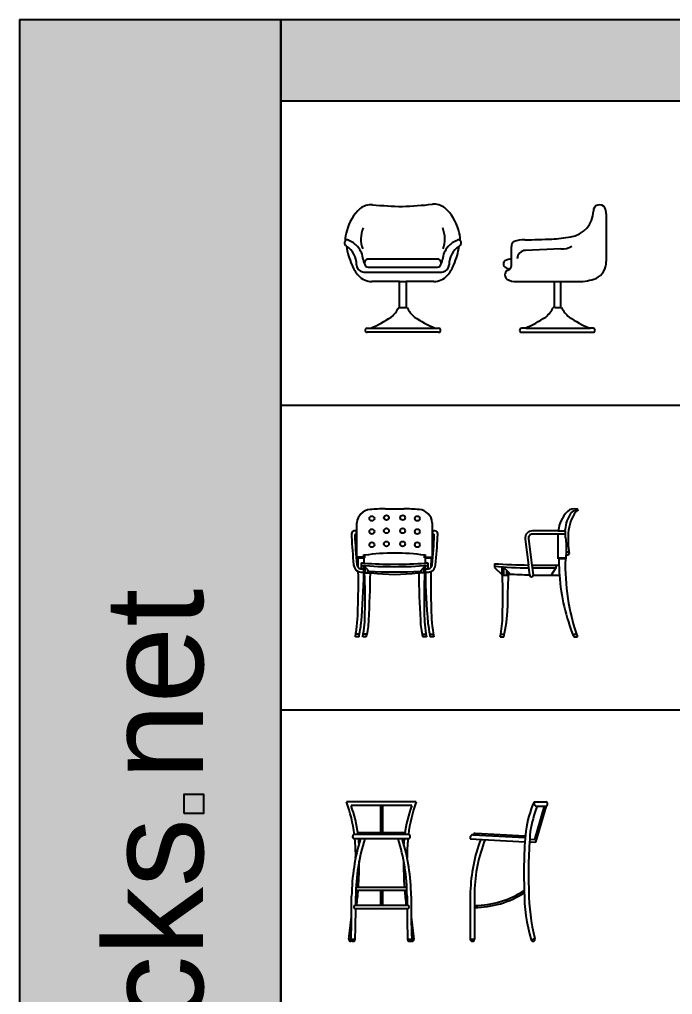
# Model space of a CAD drawing. Header units: millimetres. Extents: x -5421 to 13641, y 22290 to 34305.
# Drawn here: x -5421 to -1442, y 28367 to 34305 of the extents above; entities that cross this region are included whole.
import ezdxf

# ---------------------------------------------------------------- set-up
doc = ezdxf.new("R2010")
doc.units = ezdxf.units.MM
doc.layers.add('www.cad-blocks.net', color=7, linetype='Continuous')
doc.styles.get("Standard").update_dxf_attribs({"font": 'arial.ttf'})

# ---------------------------------------------------------------- blocks, each defined once
blk = doc.blocks.new('A$C1A306E7E')
for p, q in [((0, 446.1), (-212.3, 446.1)), ((212, 446.1), (0, 446.1)), ((-230.6, 366.4), (-0.4, 366.4)), ((-212.3, 396.8), (0, 396.8)), ((-0.4, 366.4), (230.2, 366.4)), ((0, 396.8), (212, 396.8)), ((-20.4, 309), (-189, 309)), ((-20.4, 150.3), (-20.4, 309)), ((-20.4, 309), (20, 309)), ((188.7, 309), (20, 309)), ((20, 309), (20, 150.3)), ((-25.4, 150.3), (-20.4, 150.3)), ((-20.4, 150.3), (20, 150.3)), ((20, 150.3), (25.4, 150.3)), ((-217.5, 25), (-196, 25)), ((217.5, 0), (-217.5, 0)), ((-196, 25), (196, 25)), ((196, 25), (217.5, 25))]:
    blk.add_line(p, q)
for centre, radius, start, end in [((-192.2, 666.4), 110.4, 86.47703, 128.10583), ((65.9, 3663.8), 2898.2, 265.02478, 268.64515), ((-120.9, 3662.2), 2898.2, 272.33886, 275.95922), ((188.7, 669.6), 110.4, 52.87818, 94.50697), ((-78.4, 551.9), 271.4, 132.10557, 165.8543), ((76.8, 553.2), 271.4, 15.12971, 48.87844), ((-151.9, 552.4), 200.7, 160.87607, 178.7861), ((-79.1, 568.9), 176.7, 157.92288, 200.20672), ((79.1, 568.9), 176.7, 339.79328, 22.07712), ((204.1, 570.1), 145.1, 356.00237, 21.82852), ((-332.6, 544.5), 23.3, 165.15457, 226.51404), ((-339.2, 547.5), 16.2, 145.58951, 169.66314), ((-340.3, 547.8), 15, 57.58196, 144.06973), ((-377.1, 436.3), 132.1, 40.28281, 70.17714), ((376.7, 436.3), 132.1, 109.82286, 139.71719), ((340, 547.8), 15, 53.77362, 122.41804), ((332.2, 544.5), 23.3, 313.48596, 14.84543), ((340, 547.8), 15, 10.03721, 53.77362), ((-415.9, 412.1), 133.6, 57.09985, 59.75878), ((30.7, 573.5), 377.3, 187.4964, 205.43476), ((-415.9, 412.1), 133.6, 359.55267, 57.09985), ((-378.4, 429.5), 137.6, 5.48716, 42.07595), ((378.1, 429.5), 137.6, 137.92405, 174.51284), ((415.6, 412.1), 133.6, 122.90015, 180.44733), ((-31.1, 573.5), 377.3, 334.56524, 352.5036), ((415.6, 412.1), 133.6, 120.24122, 122.90015), ((-158, 451), 83.9, 185.74445, 215.00341), ((-207.3, 421.5), 26.9, 136.32623, 223.67377), ((-212.3, 426.1), 20, 90, 136.01015), ((212, 426.1), 20, 43.98985, 90), ((157.6, 451), 83.9, 324.99659, 354.25555), ((206.9, 421.5), 26.9, 316.32623, 43.67377), ((-114.4, 483.2), 208.3, 200.13754, 221.52736), ((-238.6, 411.5), 43.7, 180.60236, 259.9021), ((-230.6, 426.4), 60, 254.84886, 270), ((-212.3, 416.8), 20, 223.98985, 270), ((212, 416.8), 20, 270, 316.01015), ((230.2, 426.4), 60, 270, 285.15114), ((238.2, 411.5), 43.7, 280.0979, 359.39764), ((114.1, 483.2), 208.3, 318.47264, 339.86246), ((-187, 423.5), 114.5, 223.23476, 268.95795), ((186.6, 423.5), 114.5, 271.04205, 316.76524), ((-179.5, 225.7), 171.6, 309.28594, 333.91999), ((179.5, 225.7), 171.6, 206.08001, 230.71406), ((-529.4, 788.4), 833, 293.59693, 303.39767), ((529.4, 788.4), 833, 236.60233, 246.40307), ((-217.5, 12.5), 12.5, 90, 180), ((-217.5, 12.5), 12.5, 180, 270), ((217.5, 12.5), 12.5, 0, 90), ((217.5, 12.5), 12.5, 270, 0)]:
    blk.add_arc(centre, radius, start, end)
blk = doc.blocks.new('A$C38BB6426')
for p, q in [((22, 508.2), (-193.5, 499)), ((-250.6, 309), (-20.4, 309)), ((-20.4, 309), (-20.4, 150.3)), ((-20.4, 309), (20, 309)), ((20, 150.3), (20, 309)), ((20, 309), (25.4, 309)), ((25.4, 309), (127.6, 309)), ((-20.4, 150.3), (-25.4, 150.3)), ((-15, 150.3), (25.4, 150.3)), ((25.4, 150.3), (20, 150.3)), ((-196, 25), (-217.5, 25)), ((-217.5, 0), (217.5, 0)), ((-190.5, 25), (201.4, 25)), ((217.5, 25), (196, 25))]:
    blk.add_line(p, q)
for centre, radius, start, end in [((257.2, 738.5), 37.9, 32.02498, 181.39063), ((58.6, 741.1), 160.8, 278.00861, 358.73344), ((208.3, 723), 88.5, 358.66639, 23.66741), ((18571, 648.1), 18274.4, 179.77161, 180.68306), ((-249.1, 525.7), 31.3, 122.56575, 185.90945), ((-204.1, 392.6), 171, 88.00342, 111.20163), ((-281.3, 6900), 6337.1, 270.752, 272.2336), ((-63.5, 1283.5), 716.3, 272.33245, 281.64031), ((-1595.9, 465.3), 1316.9, 359.12613, 2.48586), ((-191, 445.2), 53.9, 92.59982, 177.33971), ((32.2, 608), 100.3, 264.14208, 303.20996), ((-304.3, 416.6), 24.9, 131.42847, 199.24234), ((-285.2, 378.6), 66.9, 84.81167, 122.11976), ((-1595.9, 465.3), 1316.9, 357.28436, 359.12613), ((181.9, 431), 116.1, 297.89412, 359.6434), ((-301.7, 420.1), 28.6, 204.18973, 246.77239), ((-282.1, 349.4), 37.4, 133.81962, 224.95269), ((-253.9, 515.9), 135.6, 244.16383, 254.60867), ((-312.3, 408.5), 32.3, 277.77027, 313.95398), ((-312.3, 408.5), 32.3, 313.95398, 350.13769), ((-252.7, 427.1), 118.1, 241.8177, 271.04325), ((127.6, 622.2), 313.1, 270, 290.28334), ((-179.5, 225.7), 171.6, 309.28594, 333.91999), ((179.5, 225.7), 171.6, 206.08001, 230.71406), ((-529.4, 788.4), 833, 293.59693, 303.39767), ((529.4, 788.4), 833, 236.60233, 246.40307), ((-217.5, 12.5), 12.5, 90, 180), ((-217.5, 12.5), 12.5, 180, 270), ((217.5, 12.5), 12.5, 0, 90), ((217.5, 12.5), 12.5, 270, 0)]:
    blk.add_arc(centre, radius, start, end)
blk = doc.blocks.new('A$C62644760')
for p, q in [((206.6, 780), (263.6, 780)), ((263.6, 780), (320.6, 780)), ((34.1, 480), (34.1, 693.4)), ((493.1, 693.4), (493.1, 480)), ((81.1, 485), (34.1, 485)), ((41.1, 480), (34.1, 480)), ((42.1, 421.7), (41.1, 480)), ((41.1, 480), (76.1, 480)), ((81.1, 480), (76.1, 480)), ((76.1, 480), (76.1, 448.9)), ((81.1, 496.5), (81.1, 480)), ((446.1, 480), (446.1, 496.5)), ((446.1, 485), (493.1, 485)), ((451.1, 480), (446.1, 480)), ((451.1, 448.9), (451.1, 480)), ((451.1, 480), (486.1, 480)), ((486.1, 480), (485, 421.7)), ((493.1, 480), (486.1, 480)), ((61.1, 414), (61.1, 450)), ((76.1, 390), (76.1, 433.9)), ((76.1, 433.9), (106.1, 400)), ((78.1, 390), (78.1, 431.6)), ((81.1, 390), (81.1, 428.2)), ((85.1, 390), (85.1, 423.7)), ((421.1, 400), (451.1, 433.9)), ((442.1, 390), (442.1, 423.7)), ((446.1, 390), (446.1, 428.2)), ((449.1, 390), (449.1, 431.6)), ((451.1, 390), (451.1, 433.9)), ((451.1, 390), (451.1, 433.9)), ((466.1, 450), (466.1, 414)), ((81.1, 390), (76.1, 390)), ((81.1, 390), (116.1, 390)), ((101.1, 390), (101.1, 405.6)), ((107.1, 390), (107.1, 399.9)), ((112.1, 390), (112.1, 399.6)), ((116.1, 390), (116.1, 399.4)), ((121, 390), (116.1, 390)), ((119.1, 390), (119.1, 399.2)), ((121.1, 390), (121.1, 399.1)), ((406.1, 390), (406.1, 399.1)), ((411.1, 390), (406.1, 390)), ((408.1, 390), (408.1, 399.2)), ((411.1, 390), (411.1, 399.4)), ((446.1, 390), (411.1, 390)), ((415.1, 390), (415.1, 399.6)), ((420.1, 390), (420.1, 399.9)), ((426.1, 390), (426.1, 405.6)), ((451.1, 390), (446.1, 390)), ((49.6, 15), (27.7, 15)), ((95.3, 15), (72.4, 15)), ((431.8, 15), (454.7, 15)), ((477.5, 15), (499.5, 15)), ((46.8, 0), (24.8, 0)), ((91.1, 0), (69.1, 0)), ((458, 0), (436, 0)), ((502.3, 0), (480.3, 0))]:
    blk.add_line(p, q)
for centre in [(125.3, 720.6), (214, 725.6), (313.1, 725.6), (401.9, 720.6), (125.3, 640.6), (214, 645.6), (313.1, 645.6), (401.9, 640.6), (125.3, 560.6), (214, 565.6), (313.1, 565.6), (401.9, 560.6)]:
    blk.add_circle(centre, 15)
for centre, radius, start, end in [((120.2, 688.7), 86.3, 94.07001, 176.8536), ((289.9, -1490.9), 2272.4, 92.10248, 94.43857), ((237.2, -1490.9), 2272.4, 85.56143, 87.89752), ((406.9, 688.7), 86.3, 3.1464, 85.92999), ((35.4, 619.2), 35.4, 158.10749, 195.38245), ((3475.7, 783.5), 3478.9, 182.86111, 185.69159), ((21.4, 624.8), 20.4, 82.62805, 157.86254), ((26.2, 619.4), 4.96, 90.07953, 188.22656), ((2849.5, 728.9), 2830.3, 182.23322, 185.85965), ((23.5, 634.5), 10.5, 284.92462, 87.4013), ((503.6, 634.5), 10.5, 92.5987, 255.07538), ((-2322.4, 728.9), 2830.3, 354.14035, 357.76678), ((500.9, 619.4), 4.96, 351.77344, 89.92047), ((505.7, 624.8), 20.4, 22.13746, 97.37195), ((-2948.6, 783.5), 3478.9, 354.30841, 357.13889), ((491.7, 619.2), 35.4, 344.61755, 21.89251), ((269.8, -812.7), 1322.7, 98.20332, 98.64121), ((269.8, -812.7), 1322.7, 90.27, 98.20332), ((257.3, -812.7), 1322.7, 81.79668, 89.73), ((257.3, -812.7), 1322.7, 81.35879, 81.79668), ((61.2, 441.2), 47.2, 183.24512, 246.7947), ((61.2, 441.2), 27.2, 182.46794, 225.5998), ((61.2, 441.2), 27.2, 225.5998, 264.89345), ((263.6, 3008.9), 2566.9, 265.47528, 265.81107), ((263.6, 2993.9), 2566.9, 265.47528, 274.52472), ((263.6, 3008.9), 2566.9, 265.81107, 274.18893), ((263.6, 3008.9), 2566.9, 274.18893, 274.52472), ((465.9, 441.2), 27.2, 275.10655, 314.4002), ((465.9, 441.2), 47.2, 293.2053, 356.75488), ((465.9, 441.2), 27.2, 314.4002, 357.53206), ((-4978.8, 332.9), 5021.8, 358.15827, 0.73997), ((61.2, 441.2), 47.2, 246.7947, 265.79524), ((223.9, 7374.1), 6982, 268.63607, 268.78666), ((223.9, 7374.1), 6962, 268.6407, 268.78317), ((-4223.2, 456.4), 4299.8, 355.01882, 359.11461), ((-3076.8, 249.4), 3161, 358.13513, 2.54892), ((263.6, 2878.1), 2483.1, 266.36339, 273.63661), ((-6363.2, 460.5), 6479.6, 356.82131, 359.37618), ((263.6, 1400.3), 1020.3, 261.97165, 278.02835), ((6890.3, 460.5), 6479.6, 180.62382, 183.17869), ((3604, 249.4), 3161, 177.45108, 181.86487), ((303.2, 7374.1), 6962, 271.21683, 271.3593), ((303.2, 7374.1), 6982, 271.21334, 271.36393), ((4750.3, 456.4), 4299.8, 180.88539, 184.98118), ((465.9, 441.2), 47.2, 274.20476, 293.2053), ((5505.9, 332.9), 5021.8, 179.26003, 181.84173), ((-971.6, 176.8), 1012, 349.9409, 359.70226), ((-577.3, 133), 659.9, 348.37478, 1.17842), ((1104.4, 133), 659.9, 178.82158, 191.62522), ((1498.7, 176.8), 1012, 180.29774, 190.0591), ((-1782.6, 339.5), 1860.6, 349.48798, 352.08055), ((-252.5, 103.9), 359, 343.17442, 359.57375), ((779.6, 103.9), 359, 180.42625, 196.82558), ((2309.7, 339.5), 1860.6, 187.91945, 190.51202)]:
    blk.add_arc(centre, radius, start, end)
blk = doc.blocks.new('A$C22947198')
for p, q in [((187.4, 594.3), (208.1, 436.8)), ((207.2, 596.9), (228.3, 437)), ((389.6, 645.2), (232, 645.2)), ((388.6, 625.2), (232, 625.2)), ((430.8, 625.2), (388.6, 625.2)), ((389.6, 645.2), (430.8, 645.2)), ((438.1, 577), (438.1, 498.8)), ((388.6, 480), (438.1, 480)), ((438.1, 516.6), (446.8, 516.6)), ((438.1, 475), (438.1, 498.8)), ((438.1, 498.8), (446.8, 498.8)), ((0, 445), (0, 422)), ((0, 422), (45, 380)), ((45, 426), (45, 380)), ((47, 425.8), (47, 375)), ((50, 425.6), (50, 375)), ((90, 390), (52.8, 425.4)), ((55, 423.3), (55, 375)), ((216, 376.9), (208.1, 436.8)), ((228.3, 437), (236.2, 376.8)), ((228.3, 437), (393.8, 437)), ((230.5, 420), (374.6, 420)), ((374.6, 420), (345.2, 374.6)), ((374.6, 437), (374.6, 420)), ((393.6, 475), (388.6, 475)), ((433.1, 475), (393.6, 475)), ((433.1, 475), (438.1, 475)), ((45, 380), (45, 375)), ((45, 375), (50, 375)), ((50, 375), (85, 375)), ((74, 405.2), (74, 375)), ((80, 399.5), (80, 375)), ((85, 394.8), (85, 375)), ((85, 375), (90, 375)), ((88, 391.9), (88, 375)), ((90, 390), (90, 381.9)), ((90, 375), (90, 381.9)), ((216, 376.9), (216.3, 374.2)), ((38.4, 15), (60.7, 15)), ((477.9, 15), (500.7, 15)), ((35, 0), (57, 0)), ((483.8, 0), (505.8, 0))]:
    blk.add_line(p, q)
for centre, radius, start, end in [((487.3, 721.6), 58.4, 74.49276, 135.34002), ((499.4, 764), 14.3, 53.44462, 75.91871), ((505.4, 771.6), 4.59, 278.26146, 56.79242), ((581.7, 625.6), 193.1, 134.77486, 174.17228), ((628.8, 643.1), 196.7, 145.52452, 177.08848), ((695.1, 615.9), 245.6, 143.90084, 176.0261), ((498.2, 724), 43.8, 88.15618, 135.90374), ((489.7, 767.6), 9.91, 314.83168, 1.16888), ((498.2, 724), 43.8, 79.62268, 88.15618), ((232, 600.2), 45, 90, 187.5), ((232, 600.2), 25, 90, 187.5), ((-20273.7, 550.1), 20662.4, 359.79179, 0.20821), ((412.5, 635.2), 20.9, 331.33988, 28.66012), ((-795.1, 579.1), 1229.7, 1.32344, 3.45351), ((172.4, 559.2), 266.3, 3.82914, 10.43587), ((1061.1, 595.1), 612.2, 176.4577, 188.20055), ((445.9, 507.4), 9.27, 2.01642, 84.57237), ((445.9, 508.1), 9.27, 275.42763, 357.98358), ((315.4, 5833.9), 5398.1, 266.6509, 268.86152), ((230.2, 3030.2), 2610.3, 264.94139, 269.56469), ((1627.7, 463.4), 1234.2, 179.46361, 181.22785), ((1627.7, 463.4), 1234.2, 181.22824, 184.11226), ((1735, 431.3), 1302.6, 178.07683, 199.33476), ((-6286.7, 249.5), 6338, 358.9114, 1.13432), ((3994.9, 174.2), 3915.1, 177.05975, 179.9853), ((376.2, 5996.9), 5622.3, 267.08172, 268.36679), ((226.3, 375.5), 10, 187.5, 3.97927), ((226.3, 375.5), 10, 3.97927, 7.5), ((345.2, 4022), 3647.4, 268.28889, 270.80975), ((1627.7, 463.4), 1234.2, 184.11226, 202.05603), ((-492.7, 127.1), 542.8, 346.45303, 0.20822), ((-653.7, 181.8), 733.6, 345.65376, 359.48577)]:
    blk.add_arc(centre, radius, start, end)
blk = doc.blocks.new('A$C06345494')
at = {"ltscale": 40}
for p, q in [((425, 850), (0, 850)), ((397.5, 827), (27.5, 827)), ((206.5, 827), (206.5, 660)), ((218.5, 827), (218.5, 660)), ((355.6, 660), (69.4, 660)), ((376.7, 650), (48.3, 650)), ((376.7, 625), (48.3, 625)), ((368.1, 310), (56.9, 310)), ((367.3, 328), (57.7, 328)), ((206.5, 310), (206.5, 218)), ((218.5, 310), (218.5, 218)), ((372.3, 218), (52.7, 218)), ((52.7, 200), (372.3, 200)), ((14.1, 12.8), (52.9, 12.8)), ((372.1, 12.8), (410.9, 12.8))]:
    blk.add_line(p, q, dxfattribs=at)
for centre, radius, start, end in [((-885.8, 530.5), 941.6, 7.29231, 19.83605), ((1310.8, 530.5), 941.6, 160.16395, 172.70769), ((-758.1, 541.3), 835.9, 7.4748, 19.98825), ((1183.1, 541.3), 835.9, 160.01175, 172.5252), ((1227, 266.9), 1195.9, 162.57618, 179.58568), ((48.9, 637.5), 12.5, 93.15814, 273.15814), ((-885.8, 530.5), 941.6, 358.59423, 5.76115), ((1252, 266.9), 1195.9, 162.57618, 179.58568), ((-758.1, 541.3), 835.9, 3.50414, 5.74975), ((-827, 266.9), 1195.9, 0.41432, 17.42382), ((-802, 266.9), 1195.9, 0.41432, 17.42382), ((1183.1, 541.3), 835.9, 174.25025, 176.49586), ((1310.8, 530.5), 941.6, 174.23885, 181.40577), ((376.1, 637.5), 12.5, 266.84186, 86.84186), ((-1976.9, 469), 2054.2, 356.06422, 0.59757), ((2401.9, 469), 2054.2, 179.40243, 183.93578), ((-1824.8, 465.4), 1902.4, 352.52641, 355.3132), ((2249.8, 465.4), 1902.4, 184.6868, 187.47359), ((-8148.7, 244.5), 8179.9, 358.37716, 0.21778), ((-7809.4, 243.1), 7865.7, 359.81704, 0.23632), ((8234.4, 243.1), 7865.7, 179.76368, 180.18296), ((8259.4, 243.1), 7865.7, 179.76368, 181.67785), ((52.7, 209), 9, 89.75148, 269.75148), ((-7809.4, 243.1), 7865.7, 358.32215, 359.68592), ((8234.4, 243.1), 7865.7, 180.31408, 181.67785), ((372.3, 209), 9, 270.24852, 90.24852), ((-31282.8, 3879.3), 31534.8, 352.95723, 353.20794), ((31707.8, 3879.3), 31534.8, 186.79206, 187.04277), ((26.6, 12.5), 12.5, 178.58982, 303.49367), ((40.4, 12.5), 12.5, 178.58982, 1.41018), ((384.6, 12.5), 12.5, 178.58982, 1.41018), ((398.4, 12.5), 12.5, 236.50633, 1.41018)]:
    blk.add_arc(centre, radius, start, end, dxfattribs=at)
blk = doc.blocks.new('A$C69BE1959')
at = {"ltscale": 40}
for p, q in [((388.2, 850), (460.3, 850)), ((392.2, 620.9), (452.6, 822)), ((398.6, 603.1), (465.1, 824.9)), ((407, 822), (460.3, 822)), ((29.1, 658.4), (334.9, 641.6)), ((0, 634.2), (0, 625)), ((0, 625), (332.4, 606.7)), ((15.8, 649.1), (334.2, 631.6)), ((360.4, 605.2), (398.6, 603.1)), ((361.6, 622.6), (392.2, 620.9)), ((0, 301.2), (0, 12.8)), ((25, 300.8), (25, 12.8)), ((0, 12.8), (25, 12.8)), ((369.8, 8.2), (393.4, 16.2))]:
    blk.add_line(p, q, dxfattribs=at)
for centre, radius, start, end in [((1075.2, 558), 746.4, 156.96839, 171.23863), ((409.6, 844), 22.2, 164.45268, 263.24336), ((455, 836), 15, 290.77831, 69.22169), ((1075.2, 558), 718.4, 158.43774, 171.16746), ((39.5, 629.5), 30.8, 109.73167, 140.2455), ((3143.4, 422), 2817, 174.91578, 182.36264), ((3143.4, 422), 2789, 174.93437, 182.37639), ((15, 634.2), 15, 86.856, 180), ((985.9, 272.2), 986.3, 159.26107, 178.31939), ((985.9, 272.2), 961.3, 158.78793, 178.29767), ((23.7, 769.3), 551.3, 270.13715, 303.57916), ((1381.7, 299.2), 1052.9, 179.63706, 196.04657), ((1563.5, 311.4), 1206.7, 180.2378, 194.15807), ((23.7, 769.3), 563.3, 270.13715, 302.79087), ((12.5, 12.5), 12.5, 178.58982, 1.41018), ((381.5, 12.5), 12.5, 200.2306, 17.36974)]:
    blk.add_arc(centre, radius, start, end, dxfattribs=at)
blk = doc.blocks.new('FORMAT')
at = {"layer": 'www.cad-blocks.net', "true_color": 0x444444}
blk.add_hatch(color=250, dxfattribs=at).paths.add_polyline_path([(-5421, 34305), (-5421, 22289.6), (-3828.3, 22289.6), (-3828.3, 34305)])
at = {"layer": 'www.cad-blocks.net', "true_color": 0x546d8e}
h = blk.add_hatch(color=155, dxfattribs=at)
h.set_gradient(color1=(68, 68, 68), color2=(84, 109, 142), tint=1)
h.paths.add_polyline_path([(13640.8, 34305), (-3828.3, 34305), (-3828.3, 33810.3), (13640.8, 33810.3)])
blk.add_hatch(color=155, dxfattribs=at).paths.add_polyline_path([(-4417.3, 29587), (-4417.3, 29469.7), (-4299.9, 29469.7), (-4299.9, 29587)])
blk.add_line((-3828.3, 33810.3), (13640.8, 33810.3))
at = {"layer": 'www.cad-blocks.net', "color": 250, "true_color": 0x444444}
for p, q in [((-5421, 34305), (-3828.3, 34305)), ((-5421, 34305), (-5421, 22289.6)), ((-3828.3, 34305), (-3828.3, 22289.6))]:
    blk.add_line(p, q, dxfattribs=at)
at = {"layer": 'www.cad-blocks.net', "color": 155, "true_color": 0x546d8e}
for p, q in [((-3828.3, 22289.6), (-3828.3, 34305)), ((-3828.3, 34305), (13640.8, 34305)), ((-3828.3, 33810.3), (13640.8, 33810.3)), ((-3828.3, 33810.3), (13640.8, 33810.3)), ((-3828.3, 31955.7), (13640.8, 31955.7)), ((-3828.3, 30101.1), (13640.8, 30101.1))]:
    blk.add_line(p, q, dxfattribs=at)
at = {"layer": 'www.cad-blocks.net'}
blk.add_line((-3828.3, 34305), (-3828.3, 22289.6), dxfattribs=at)
at = {"layer": 'www.cad-blocks.net', "color": 155, "true_color": 0x546d8e}
blk.add_lwpolyline([(-4417.3, 29469.7), (-4417.3, 29587), (-4299.9, 29587), (-4299.9, 29469.7)], close=True, dxfattribs=at)
at = {"layer": 'www.cad-blocks.net', "insert": (-4901.8, 25435.1), "char_height": 600, "attachment_point": 1, "rotation": 90}
blk.add_mtext_dynamic_manual_height_columns('{\\C255;\\c16777215;cad-bl  cks net}', width=19116.444, gutter_width=12.5, heights=[0], dxfattribs=at)

msp = doc.modelspace()

# ---------------------------------------------------------------- block references
for name, p in [('A$C1A306E7E', (-3084.9, 32399.9)), ('A$C38BB6426', (-2143.3, 32399.9)), ('A$C62644760', (-3398.9, 30545.4)), ('A$C22947198', (-2527.4, 30545.4)), ('A$C06345494', (-3428.2, 28690.8)), ('A$C69BE1959', (-2673.8, 28690.8))]:
    msp.add_blockref(name, p)
at = {"layer": 'www.cad-blocks.net'}
msp.add_blockref('FORMAT', (0, 0), dxfattribs=at)

doc.saveas('drawing.dxf')
